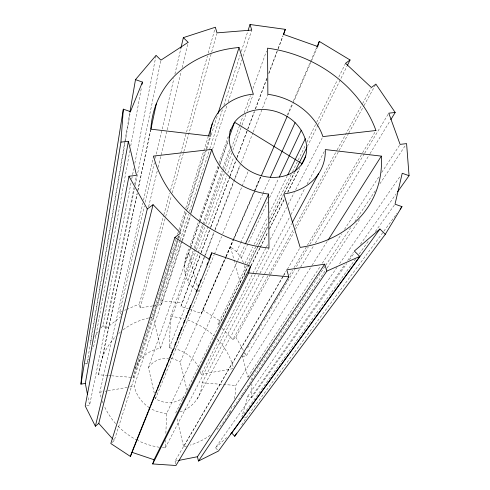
<?xml version="1.0" encoding="UTF-8"?>
<svg xmlns="http://www.w3.org/2000/svg" width="490" height="490" viewBox="0 0 490 490"><rect width="100%" height="100%" fill="white"/><g stroke="black" fill="none" stroke-linecap="round" stroke-linejoin="round"><path stroke-width="0.37" stroke-dasharray="2.45 1.84" d="M355.624 258.849L241.925 416.598L247.775 396.153L251.823 397.531L251.872 383.903M251.891 380.111L251.903 376.326M162.319 447.633A69.261 65.323 22.9 0 0 165.259 447.897L165.571 440.253M165.847 433.374L166.649 413.505L237.393 261.201M198.652 367.512A34.619 32.634 22.9 0 0 169.295 347.839L170.563 316.466L194.744 249.575M244.663 276.372L245.3 272.091L244.406 265.531M124.87 141.402L90.313 342.516L91.667 340.691M124.999 140.648L129.789 112.774M84.819 363.219L86.895 363.923L130.426 111.64M196.025 289.909C182.182 280.139 182.004 262.23 189.238 248.259M129.893 150.546L94.411 343.913L92.53 348.917M130.72 146.032L141.347 88.096M101.142 327.908L102.949 325.47L131.136 182.164M131.724 179.162L132.459 175.414M132.606 174.661L133.788 168.658M134.824 163.409L156.071 55.364M86.669 405.671L89.603 405.15L134.07 187.333M134.683 184.338L136.367 176.106M102.949 325.47L105.76 328.533L134.572 188.344M135.191 185.343L160.763 60.895M107.751 375.493L98.655 374.783L137.169 193.562L102.263 357.976M137.806 190.567L150.859 129.158M137.855 190.592L150.724 130.064M101.044 397.255A69.261 65.323 22.9 0 1 99.807 392.239L142.86 203.013M143.539 200.03L153.542 156.077M122.01 314.917L119.67 312.406L144.348 205.923M145.212 202.199L154.356 162.735M155.391 158.27L173.858 78.596M174.893 74.125L180.933 48.063M148.605 206.78L157.376 170.312M158.092 167.335L181.178 71.344M182.072 67.62L188.154 42.318M152.647 305.938L140.171 307.855L139.307 304.039L163.636 215.465M163.844 214.724L169.724 193.323M170.532 190.371L186.347 132.796M186.549 132.055L207.435 56.025M208.25 53.073L215.343 27.244M140.171 307.855L165.51 217.18M165.712 216.439L171.482 195.798M172.302 192.852L183.634 152.304M183.842 151.563L211.441 52.779M211.649 52.038L216.794 33.608M135.399 368.358L175.947 239.341M177.552 234.238L178.697 230.594M178.93 229.865L184.883 210.914M185.802 207.999L208.25 136.563M111.536 375.787L133.513 377.49L177.472 238.924M177.699 238.189L178.397 236.002M180.014 230.9L205.23 151.404M206.155 148.488L210.088 136.085M133.513 377.49A34.619 32.634 22.9 0 1 160.493 348.2L153.199 317.061L178.023 239.108M178.256 238.379L179.187 235.463M180.345 231.819L186.61 212.152M187.541 209.236L206.566 149.493M206.798 148.764L210.976 135.65M211.208 134.922L217.242 115.983M111.941 442.574L114.195 440.651L178.709 238.93M178.942 238.201L179.873 235.286M153.382 305.827L161.455 304.584L160.561 300.799L180.1 240.449M180.332 239.72L188.577 214.271M189.514 211.368L209.524 149.56M209.763 148.831L222.711 108.841M223.887 105.209L240.131 55.039M241.307 51.401L247.897 31.042M189.416 309.294L201.482 313.429L202.646 309.839L225.486 257.275M149.401 407.704A34.619 32.634 22.9 0 1 134.217 386.145L190.138 215.471M161.455 304.584L182.237 241.405M182.476 240.676L190.598 215.986M212.574 149.174L226.907 105.595M228.101 101.969L241.956 59.847M243.15 56.215L251.75 30.068M188.711 309.049L180.902 306.373L200.753 253.397M190.243 245.368L217.958 165.896M218.963 163.005L228.536 135.552M154.332 393.476L148.433 367.561L190.267 248.375M190.518 247.652L199.375 222.417M199.626 221.694L218.859 166.906M219.869 164.021L228.475 139.509M184.16 266.229L190.469 248.259M190.726 247.542L199.559 222.393M199.816 221.67L219.257 166.337M219.508 165.62L228.346 140.471M184.963 273.616L193.213 250.635M194.242 247.769L202.493 224.788M202.75 224.071L221.823 170.943M222.858 168.07L229.816 148.684M195.002 248.853L223.342 170.453M223.605 169.736L230.367 151.03M231.403 148.158L239.726 125.14M239.984 124.423L243.107 115.787M244.149 112.914L250.384 95.648M252.987 88.457L266.505 51.058M160.493 348.2L196.153 250.592M196.417 249.869L204.808 226.907M205.855 224.034L224.212 173.797M225.259 170.924L231.813 152.978M232.86 150.112L241.778 125.71M242.036 124.987L245.974 114.225M247.021 111.353L253.312 94.129M187.829 280.739L197.954 253.489M198.223 252.773L226.729 176.032M227.795 173.166L233.657 157.388M86.895 363.923L88.77 358.919M201.023 252.681L210.48 227.63M210.749 226.913L229.663 176.81M229.933 176.094L236.688 158.196M236.958 157.48L254.249 111.671M255.333 108.811L266.952 78.033M268.839 73.022L277.757 49.398M278.026 48.682L282.889 35.801M180.902 306.373L200.912 253.416M201.182 252.699L210.645 227.648M210.914 226.937L229.847 176.841M230.116 176.124L236.872 158.233M237.148 157.517L247.689 129.611M247.958 128.895L254.451 111.72M255.529 108.854L267.16 78.082M268.783 73.788L277.971 49.459M278.247 48.743L283.11 35.862M192.582 287.103L204.201 257.17M204.477 256.46L213.879 232.229M214.988 229.375L233.522 181.625M233.797 180.914L240.155 164.524M169.295 347.839L205.016 255.976M205.298 255.266L214.712 231.053M214.988 230.343L240.186 165.54M241.294 162.692L252.926 132.784M253.201 132.067L267.877 94.331M183.805 397.188A23.367 22.026 22.9 0 1 155.508 398.658L214.13 254.874M214.418 254.169L221.609 236.535M222.754 233.718L248.056 171.653M225.792 256.576L233.405 239.053M233.712 238.354L260.515 176.676M287.318 115.003L292.187 103.788M293.406 100.989L316.552 47.726M187.1 390.634L180.21 362.073L225.847 257.232M226.153 256.533L233.154 240.449M233.461 239.745L254.188 192.135M254.494 191.437L260.894 176.731M201.482 313.429L225.89 257.385M226.196 256.687L254.88 190.837M255.186 190.132L260.98 176.823M287.832 115.175L311.328 61.232M311.634 60.533L317.74 46.526M243.414 262.72L241.331 257.856L236.596 251.707L240.37 243.383M240.682 242.685L262.701 194.126M263.014 193.428L269.929 178.164M237.717 260.509L245.116 244.59M241.331 257.856L267.589 201.96M269.537 197.819L278.614 178.501M244.969 263.43L252.926 246.972M254.255 244.234L267.516 216.8M269.506 212.685L287.085 176.339M219.52 325.587L217.977 323.97L256.246 245.772M256.582 245.086L267.656 222.454M269.335 219.024L291.158 174.44M292.499 171.696L297.871 160.72M298.202 160.034L305.589 144.942M306.93 142.198L316.332 122.99M316.669 122.304L337.481 79.778M338.823 77.034L345.536 63.314M175.69 413.003L267.607 226.79M269.653 222.766L283.496 194.61M284.537 192.625L294.343 172.756M217.977 323.97L220.929 321.507L248.724 265.225M249.061 264.539L258.212 246.005M258.549 245.319L267.705 226.784M269.396 223.354L282.957 195.896M284.31 193.152L294.478 172.56M307.359 146.473L317.869 125.195M318.206 124.509L347.018 66.162M251.07 265.531L259.963 247.732M260.306 247.046L267.828 231.978M269.537 228.554L284.243 199.112M287.661 192.264L299.286 168.977M251.027 265.966L259.89 248.24M260.227 247.56L267.724 232.566M269.427 229.155L284.071 199.846M287.82 192.343L299.745 168.487M232.977 368.664L201.157 374.299L266.046 247.615M266.395 246.936L268.134 243.53M270.229 239.445L286.625 207.435M288.022 204.71L294.3 192.448M295.697 189.722L322.91 136.6M185.459 259.094L188.748 252.699L197.201 285.658M165.259 447.897L255.964 273.102M256.319 272.422L268.973 248.032M180.038 411.9A34.619 32.634 22.9 0 0 202.101 382.819L259.59 273.965M259.945 273.291L289.584 217.174M291.011 214.473L304.939 188.105M307.083 184.044L324.576 150.92M197.115 398.946L264.165 274.608M264.533 273.935L291.715 223.532M222.093 328.288L232.903 339.619L268.63 274.584M268.998 273.916L293.308 229.663M295.151 226.307L336.777 150.546M337.145 149.873L362.19 104.278M362.563 103.611L371.034 88.188M232.903 339.619L235.837 337.12L270.296 274.865M270.664 274.198L294.006 232.027M295.488 229.351L348.47 133.629M348.843 132.955L363.666 106.183M364.033 105.515L375.518 84.764M175.653 464.055L174.997 461.157L283.287 275.766M283.673 275.111L285.989 271.148M186.555 446.096A69.261 65.323 22.9 0 1 183.603 446.745L283.202 276.452M283.588 275.79L285.903 271.828M287.446 269.188L300.186 247.407M289.743 274.768L292.481 270.174M294.049 267.552L306.979 245.913M307.371 245.257L362.214 153.456M362.606 152.794L375.928 130.499M249.22 376.804L247.885 377.043L242.421 356.451L244.786 352.518M247.548 347.925L250.31 343.337M253.073 338.743L256.227 333.5M258.591 329.562L261.752 324.319M264.116 320.387L267.271 315.137M268.851 312.516L272.795 305.956M274.375 303.335L308.296 246.942M309.876 244.32L364.309 153.829M364.707 153.174L388.766 113.172M242.421 356.451L246.415 355.765L300.26 267.712M300.658 267.062L313.821 245.539M315.413 242.93L369.656 154.221M370.054 153.572L389.997 120.963M241.723 424.922L246.017 417.988L383.382 231.819M234.312 398.676A69.261 65.323 22.9 0 0 235.843 385.44L311.658 265.935M312.069 265.286L327.228 241.386M247.885 377.043L320.644 265.819M322.316 263.265L341.555 233.865M344.482 229.387L379.193 176.333M381.698 172.498L399.681 145.016M252.326 375.689L325.219 266.027M325.642 265.39L351.495 226.496M354.882 221.394L375.652 190.157M379.885 183.781L405.316 145.524M229.4 413.382L231.102 410.841M233.663 407.031L241.772 394.958M242.201 394.327L326.689 268.545M327.118 267.908L360.401 218.356M247.775 396.153L336.961 267.448M339.576 263.681L400.483 175.794M217.499 449.918L215.49 447.731L345.076 264.159M347.722 260.411L353.449 252.295M251.823 397.531L346.779 263.546M349.431 259.804L354.288 252.95M360.469 244.228L396.245 193.752M359.207 253.881L369.056 240.216M375.322 231.519L395.014 204.195M383.835 231.207L396.986 213.383M94.827 336.428L98.435 331.559M215.49 447.731L226.668 437.595M105.76 328.533L120.687 316.828M119.67 312.406L121.777 311.505M124.576 310.311L125.979 309.717M126.683 309.417L139.307 304.039M174.997 461.157L177.986 460.563M99.807 392.239L102.049 391.841M105.044 391.314L107.285 390.916M108.033 390.781L128.98 387.076M129.728 386.941L134.217 386.145M108.504 375.548L110.783 375.726M202.101 382.819L235.843 385.44M160.561 300.799L182.109 302.789M244.651 417.523L246.017 417.988M202.646 309.839L220.929 321.507M236.596 251.707L230.416 246.746L233.859 259.253M196.6 290.38L198.891 292.248L198.328 290.049M113.202 439.542L114.195 440.651M235.837 337.12L243.389 350.436M244.902 353.1L246.415 355.765M234.061 259.988L240.743 284.261M177.068 418.87L183.603 446.745M155.171 397.176L155.508 398.658M88.12 397.653L89.603 405.15M148.433 367.561A23.367 22.026 22.9 0 1 168.879 358.239M171.114 358.521A23.367 22.026 22.9 0 1 180.21 362.073M232.003 406.461A69.261 65.323 22.9 0 1 216.929 429.522M210.173 435.212A69.261 65.323 22.9 0 1 190.212 445.104M159.36 447.254A69.261 65.323 22.9 0 1 137.996 440.584M137.322 440.247A69.261 65.323 22.9 0 1 117.6 425.724M115.597 423.544A69.261 65.323 22.9 0 1 104.125 405.714M102.967 402.933A69.261 65.323 22.9 0 1 102.183 400.82M98.655 374.783A69.261 65.323 22.9 0 1 115.977 336.146M118.641 333.549A69.261 65.323 22.9 0 1 120.871 331.601M123.174 329.764A69.261 65.323 22.9 0 1 148.776 317.912M149.511 317.753A69.261 65.323 22.9 0 1 153.199 317.061M170.563 316.466A69.261 65.323 22.9 0 1 184.044 318.947M187.664 320.074A69.261 65.323 22.9 0 1 214.253 336.067M216.929 338.725A69.261 65.323 22.9 0 1 233.326 367.108M166.649 413.505A34.619 32.634 22.9 0 1 150.7 408.507M200.337 371.543A34.619 32.634 22.9 0 1 201.157 374.299"/><path stroke-width="0.73" d="M120.926 142.118L128.38 141.316L85.309 383.407L80.948 384.154L120.926 142.118L123.327 109.154L130.426 111.64L142.455 82.081L135.485 79.631L129.917 112.02M80.948 384.154L82.749 362.514L123.327 109.154M230.551 129.77C225.614 145.591 235.28 161.988 248.632 170.244A39.88 32.781 22.9 0 0 302.128 163.715C313.024 147.288 302.845 125.593 287.109 116.522A39.88 32.781 22.9 0 0 234.551 122.206L230.049 131.216M142.039 84.335L142.455 82.081M128.38 141.316L136.52 175.353L128.962 176.241L85.205 405.928L95.372 426.245L98.772 423.409L153.07 204.685L180.571 233.105L174.85 237.466L110.814 443.53L130.413 456.441L209.567 259.43L211.747 252.803L250.672 266.254L248.638 272.924L152.709 463.95L175.984 465.5L288.831 276.862L286.76 269.831L324.686 264.171L326.848 271.111L198.468 461.041L197.446 456.729L324.686 264.171M150.883 129.317L156.286 103.911M180.933 48.063L183.346 37.638L215.343 27.244L217.003 32.873L251.75 30.068L250.016 24.5L285.321 29.357L283.655 34.429L317.74 46.526L319.296 41.417L350.068 59.988L347.355 65.476M95.372 426.245L147.306 208.924L153.07 204.685M208.483 135.834L212.378 123.443M217.934 113.796L239.053 47.493L253.312 94.129A59.088 48.584 22.9 0 0 210.088 136.085L150.859 129.158A118.317 97.394 22.9 0 1 239.053 47.493M248.13 30.319L250.016 24.5M152.709 463.95L154.068 459.749L250.672 266.254M190.855 213.291L211.796 149.377A59.088 48.584 22.9 0 0 268.587 194.052L268.973 248.032A118.317 97.394 22.9 0 1 153.542 156.077L211.796 149.377M130.413 456.441L131.822 452.252L154.068 459.749M228.983 138.064L234.551 122.206L302.128 163.715M283.434 34.367L285.321 29.357M132.11 451.541L146.044 416.763M146.614 415.342L148.035 411.79M148.605 410.375L150.026 406.823M150.595 405.401L154.865 394.756M155.716 392.631L156.855 389.789M157.425 388.368L158.846 384.822M159.415 383.401L165.669 367.788M166.239 366.367L167.66 362.821M168.229 361.399L169.087 359.268M169.65 357.847L171.077 354.301M171.641 352.88L173.068 349.333M174.771 345.07L175.91 342.234M177.049 339.392L177.901 337.267M178.47 335.846L179.891 332.3M180.461 330.879L181.882 327.326M183.591 323.069L184.73 320.233M185.863 317.391L186.721 315.26M187.284 313.845L188.711 310.293M189.281 308.878L190.702 305.325M196.104 291.838L196.956 289.713M198.095 286.871L198.946 284.745M200.085 281.903L200.937 279.772M206.915 264.87L207.766 262.738M208.905 259.902L211.747 252.803M316.859 47.022L319.296 41.417M261.501 175.334L287.109 116.522M270.247 177.472L295.09 122.665M245.76 243.205L268.587 194.052M279.257 177.117L301.301 130.193M287.746 174.967L305.319 138.621M295.023 171.384L306.863 147.41M301.338 164.873L305.785 155.967M292.438 222.184L318.537 173.797M385.318 234.269L379.922 229.02L231.703 433.038L234.704 436.265L385.318 234.269L401.971 206.627L395.014 204.195L402.223 173.282L409.052 175.677L397.568 191.878M390.793 119.658L395.185 112.48L375.891 84.09L371.402 87.52L345.536 63.314L350.068 59.988M234.704 436.265L236.652 433.111M328.049 240.094L381.324 156.12L325.293 149.566A59.088 48.584 22.9 0 1 283.832 193.93L300.186 247.407A118.317 97.394 22.9 0 0 381.324 156.12M379.922 229.02L354.331 251.045L359.776 256.417L218.503 451.008L198.468 461.041M400.159 209.083L401.971 206.627M135.485 79.631L156.071 55.364L160.916 60.148L188.154 42.318L183.346 37.638M230.582 434.048L231.703 433.038M326.848 271.111L359.776 256.417M178.74 460.416L197.446 456.729M395.185 112.48L388.766 113.172L400.097 144.372L406.584 143.613L409.052 175.677M248.638 272.924L288.831 276.862M174.85 237.466L209.567 259.43M98.772 423.409L112.7 438.985M128.962 176.241L147.306 208.924M85.309 383.407L87.526 394.652M375.928 130.499L322.91 136.6A59.088 48.584 22.9 0 0 267.877 94.331L267.546 48.179A118.317 97.394 22.9 0 1 375.928 130.499"/></g></svg>
